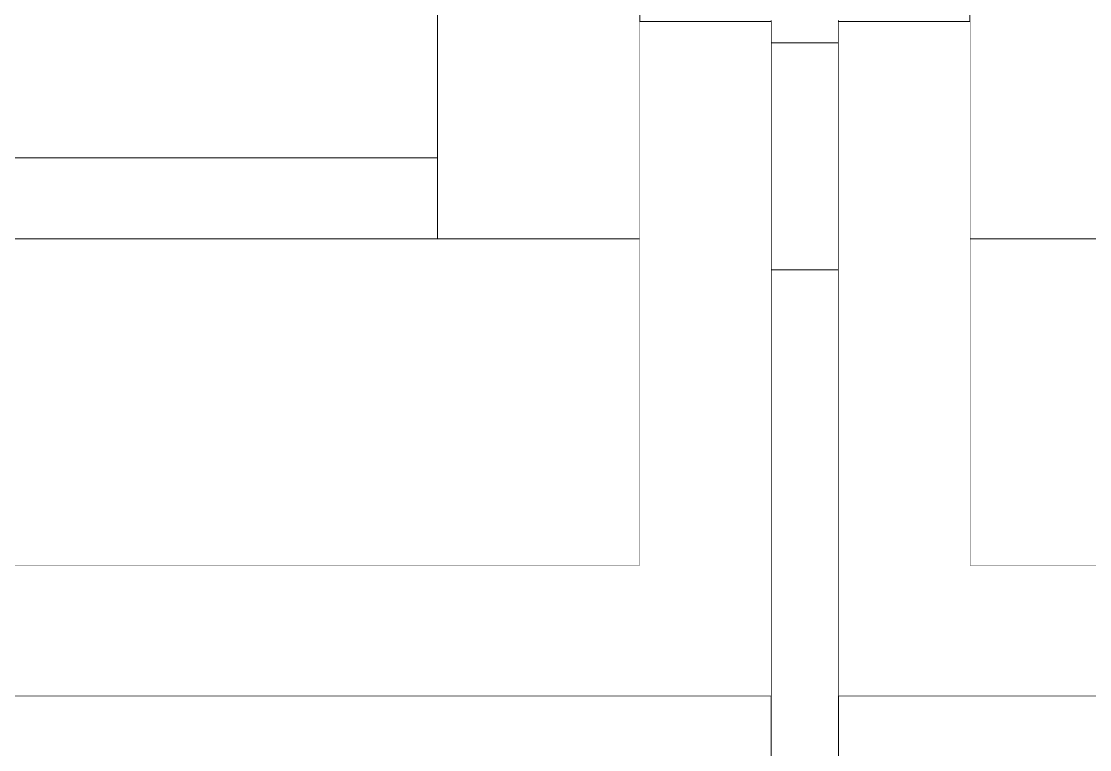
# Model space of a CAD drawing. Header units: millimetres. Extents: x -46169 to 237885, y -84465 to 18123.
# Drawn here: x 118723.5 to 118882, y -80723.1 to -80615.1 of the extents above; entities that cross this region are included whole.
import ezdxf

# ---------------------------------------------------------------- set-up
doc = ezdxf.new("R2010")
doc.units = ezdxf.units.MM
doc.header["$MEASUREMENT"] = 0
doc.linetypes.add('Wipeout_Contour', pattern=[1000, 0, -1000])
doc.layers.add('New_A-20-M_Floor_Slab', color=7, linetype='Continuous')
doc.layers.add('New_A-35-M_FFE_Fixed', color=7, linetype='Continuous')
for name, color, linetype, lineweight in [('New_A-20-M_Floor_Slab_Pen_No__87', 8, 'Continuous', 20), ('New_A-20-M_Floor_Slab_Pen_No__89', 8, 'Continuous', 20), ('New_A-35-M_FFE_Fixed_Pen_No__1', 7, 'Continuous', 13)]:
    doc.layers.add(name, color=color, linetype=linetype, lineweight=lineweight)

# ---------------------------------------------------------------- blocks, each defined once
blk = doc.blocks.new('Section Elem_4_2', base_point=(64459.15, -84332.61))
at = {"color": 254, "linetype": 'Wipeout_Contour', "lineweight": 0, "ltscale": 25429937.22512363}
blk.add_wipeout([(110238.31, -80783.86), (110303.02, -80783.86), (110303.02, -80952.86), (110238.31, -80952.86), (110238.31, -80953.11), (121390.86, -80953.11), (121390.86, -80952.86), (121326.16, -80952.86), (121326.16, -80783.86), (121390.86, -80783.86), (121390.86, -80715.11), (121319.73, -80715.11), (121319.73, -80952.36), (121284.73, -80952.36), (121284.73, -80942.36), (121309.73, -80942.36), (121309.73, -80715.11), (121044.73, -80715.11), (121044.73, -80952.36), (121009.73, -80952.36), (121009.73, -80942.36), (121034.73, -80942.36), (121034.73, -80715.11), (120494.73, -80715.11), (120494.73, -80942.36), (120520.23, -80942.36), (120520.23, -80952.36), (120459.23, -80952.36), (120459.23, -80942.36), (120484.73, -80942.36), (120484.73, -80715.11), (119944.73, -80715.11), (119944.73, -80942.36), (119969.73, -80942.36), (119969.73, -80952.36), (119909.73, -80952.36), (119909.73, -80942.36), (119934.73, -80942.36), (119934.73, -80715.11), (119394.73, -80715.11), (119394.73, -80942.36), (119420.23, -80942.36), (119420.23, -80952.36), (119359.23, -80952.36), (119359.23, -80942.36), (119384.73, -80942.36), (119384.73, -80715.11), (118844.73, -80715.11), (118844.73, -80942.36), (118869.73, -80942.36), (118869.73, -80952.36), (118809.73, -80952.36), (118809.73, -80942.36), (118834.73, -80942.36), (118834.73, -80715.11), (118294.73, -80715.11), (118294.73, -80942.36), (118320.23, -80942.36), (118320.23, -80952.36), (118259.23, -80952.36), (118259.23, -80942.36), (118284.73, -80942.36), (118284.73, -80715.11), (117744.73, -80715.11), (117744.73, -80942.36), (117769.73, -80942.36), (117769.73, -80952.36), (117709.73, -80952.36), (117709.73, -80942.36), (117734.73, -80942.36), (117734.73, -80715.11), (117194.73, -80715.11), (117194.73, -80942.36), (117220.23, -80942.36), (117220.23, -80952.36), (117159.73, -80952.36), (117159.73, -80942.36), (117184.73, -80942.36), (117184.73, -80715.11), (116644.73, -80715.11), (116644.73, -80942.36), (116670.23, -80942.36), (116670.23, -80952.36), (116609.23, -80952.36), (116609.23, -80942.36), (116634.73, -80942.36), (116634.73, -80715.11), (116094.73, -80715.11), (116094.73, -80942.36), (116119.73, -80942.36), (116119.73, -80952.36), (116059.73, -80952.36), (116059.73, -80942.36), (116084.73, -80942.36), (116084.73, -80715.11), (115544.73, -80715.11), (115544.73, -80942.36), (115570.23, -80942.36), (115570.23, -80952.36), (115509.23, -80952.36), (115509.23, -80942.36), (115534.73, -80942.36), (115534.73, -80715.11), (114994.73, -80715.11), (114994.73, -80942.36), (115019.73, -80942.36), (115019.73, -80952.36), (114959.73, -80952.36), (114959.73, -80942.36), (114984.73, -80942.36), (114984.73, -80715.11), (114444.73, -80715.11), (114444.73, -80942.36), (114470.23, -80942.36), (114470.23, -80952.36), (114409.23, -80952.36), (114409.23, -80942.36), (114434.73, -80942.36), (114434.73, -80715.11), (113894.73, -80715.11), (113894.73, -80942.36), (113919.73, -80942.36), (113919.73, -80952.36), (113859.73, -80952.36), (113859.73, -80942.36), (113884.73, -80942.36), (113884.73, -80715.11), (113344.73, -80715.11), (113344.73, -80942.36), (113370.23, -80942.36), (113370.23, -80952.36), (113309.73, -80952.36), (113309.73, -80942.36), (113334.73, -80942.36), (113334.73, -80715.11), (112794.73, -80715.11), (112794.73, -80942.36), (112820.23, -80942.36), (112820.23, -80952.36), (112759.73, -80952.36), (112759.73, -80942.36), (112784.73, -80942.36), (112784.73, -80715.11), (112244.73, -80715.11), (112244.73, -80942.36), (112270.23, -80942.36), (112270.23, -80952.36), (112209.73, -80952.36), (112209.73, -80942.36), (112234.73, -80942.36), (112234.73, -80715.11), (111694.73, -80715.11), (111694.73, -80942.36), (111720.23, -80942.36), (111720.23, -80952.36), (111659.73, -80952.36), (111659.73, -80942.36), (111684.73, -80942.36), (111684.73, -80715.11), (111144.73, -80715.11), (111144.73, -80942.36), (111170.23, -80942.36), (111170.23, -80952.36), (111109.23, -80952.36), (111109.23, -80942.36), (111134.73, -80942.36), (111134.73, -80715.11), (110594.73, -80715.11), (110594.73, -80942.36), (110619.73, -80942.36), (110619.73, -80952.36), (110584.73, -80952.36), (110584.73, -80715.11), (110319.73, -80715.11), (110319.73, -80942.36), (110344.73, -80942.36), (110344.73, -80952.36), (110309.73, -80952.36), (110309.73, -80715.11), (110238.31, -80715.11)], dxfattribs=at).dxf.layer = 'New_A-20-M_Floor_Slab'
at = {"layer": 'New_A-20-M_Floor_Slab_Pen_No__87', "linetype": 'Continuous'}
for p, q in [((118294.73, -80715.11), (118834.73, -80715.11)), ((118844.73, -80715.11), (119384.73, -80715.11))]:
    blk.add_line(p, q, dxfattribs=at)
blk = doc.blocks.new('Section Elem_26_2', base_point=(64459.15, -84332.61))
at = {"color": 254, "linetype": 'Wipeout_Contour', "lineweight": 0, "ltscale": 574415.271424}
blk.add_wipeout([(118834.73, -80616.64), (118834.73, -80618.27), (118844.73, -80618.27), (118844.73, -80616.64)], dxfattribs=at).dxf.layer = 'New_A-35-M_FFE_Fixed'
at = {"color": 254, "linetype": 'Wipeout_Contour', "lineweight": 0, "ltscale": 574423.425832}
blk.add_wipeout([(118834.73, -80622.37), (118844.73, -80622.37), (118844.73, -80619.81), (118834.73, -80619.81)], dxfattribs=at).dxf.layer = 'New_A-35-M_FFE_Fixed'
at = {"color": 254, "linetype": 'Wipeout_Contour', "lineweight": 0, "ltscale": 574473.498086}
blk.add_wipeout([(118844.73, -80646.23), (118844.73, -80640.54), (118834.73, -80640.54), (118834.73, -80646.23)], dxfattribs=at).dxf.layer = 'New_A-35-M_FFE_Fixed'
at = {"color": 254, "linetype": 'Wipeout_Contour', "lineweight": 0, "ltscale": 863143.566805}
blk.add_wipeout([(118864.23, -80647.33), (118864.23, -80695.83), (119365.23, -80695.83), (119365.23, -80647.33), (119335.23, -80647.33), (118894.23, -80647.33)], dxfattribs=at).dxf.layer = 'New_A-35-M_FFE_Fixed'
at = {"color": 254, "linetype": 'Wipeout_Contour', "lineweight": 0, "ltscale": 574754.372684}
blk.add_wipeout([(118834.73, -80651.97), (118834.73, -80884.65), (118844.73, -80884.65), (118844.73, -80651.97)], dxfattribs=at).dxf.layer = 'New_A-35-M_FFE_Fixed'
at = {"layer": 'New_A-35-M_FFE_Fixed_Pen_No__1', "linetype": 'Continuous'}
blk.add_line((119365.23, -80695.83), (118864.23, -80695.83), dxfattribs=at)
at = {"color": 254, "linetype": 'Wipeout_Contour', "lineweight": 0, "ltscale": 574451.529626}
blk.add_wipeout([(118864.23, -80503.33), (118864.23, -80647.33), (118894.23, -80647.33), (118894.23, -80503.33)], dxfattribs=at).dxf.layer = 'New_A-35-M_FFE_Fixed'
at = {"color": 254, "linetype": 'Wipeout_Contour', "lineweight": 0, "ltscale": 574411.555438}
blk.add_wipeout([(118844.73, -80616.64), (118844.73, -80614.96), (118834.73, -80614.96), (118834.73, -80616.64)], dxfattribs=at).dxf.layer = 'New_A-35-M_FFE_Fixed'
at = {"color": 254, "linetype": 'Wipeout_Contour', "lineweight": 0, "ltscale": 574418.830357}
blk.add_wipeout([(118834.73, -80619.81), (118844.73, -80619.81), (118844.73, -80618.27), (118834.73, -80618.27)], dxfattribs=at).dxf.layer = 'New_A-35-M_FFE_Fixed'
at = {"color": 254, "linetype": 'Wipeout_Contour', "lineweight": 0, "ltscale": 574461.02614}
blk.add_wipeout([(118844.73, -80640.54), (118844.73, -80635.12), (118834.73, -80635.12), (118834.73, -80640.54)], dxfattribs=at).dxf.layer = 'New_A-35-M_FFE_Fixed'
at = {"color": 254, "linetype": 'Wipeout_Contour', "lineweight": 0, "ltscale": 574486.33718}
blk.add_wipeout([(118844.73, -80651.97), (118844.73, -80646.23), (118834.73, -80646.23), (118834.73, -80651.97)], dxfattribs=at).dxf.layer = 'New_A-35-M_FFE_Fixed'
at = {"layer": 'New_A-35-M_FFE_Fixed_Pen_No__1', "linetype": 'Continuous'}
for p, q in [((118864.23, -80647.33), (118864.23, -80503.33)), ((118894.23, -80647.33), (118864.23, -80647.33)), ((118864.23, -80695.83), (118864.23, -80647.33))]:
    blk.add_line(p, q, dxfattribs=at)
at = {"color": 254, "linetype": 'Wipeout_Contour', "lineweight": 0, "ltscale": 574449.379552}
blk.add_wipeout([(118834.73, -80635.12), (118844.73, -80635.12), (118844.73, -80630.17), (118834.73, -80630.17)], dxfattribs=at).dxf.layer = 'New_A-35-M_FFE_Fixed'
at = {"color": 254, "linetype": 'Wipeout_Contour', "lineweight": 0, "ltscale": 574438.986153}
blk.add_wipeout([(118844.73, -80630.17), (118844.73, -80625.86), (118834.73, -80625.86), (118834.73, -80630.17)], dxfattribs=at).dxf.layer = 'New_A-35-M_FFE_Fixed'
at = {"color": 254, "linetype": 'Wipeout_Contour', "lineweight": 0, "ltscale": 574430.227692}
blk.add_wipeout([(118834.73, -80625.86), (118844.73, -80625.86), (118844.73, -80622.37), (118834.73, -80622.37)], dxfattribs=at).dxf.layer = 'New_A-35-M_FFE_Fixed'
blk = doc.blocks.new('Section Elem_27_2', base_point=(64459.15, -84332.61))
at = {"layer": 'New_A-35-M_FFE_Fixed_Pen_No__1', "linetype": 'Continuous'}
for p, q in [((118834.73, -80616.64), (118834.73, -80614.96)), ((118844.73, -80616.64), (118844.73, -80614.96)), ((118834.73, -80618.27), (118834.73, -80616.64)), ((118844.73, -80618.27), (118844.73, -80616.64)), ((118834.73, -80618.27), (118844.73, -80618.27)), ((118834.73, -80619.81), (118834.73, -80618.27)), ((118844.73, -80619.81), (118844.73, -80618.27)), ((118834.73, -80622.37), (118834.73, -80619.81)), ((118844.73, -80622.37), (118844.73, -80619.81)), ((118834.73, -80625.86), (118834.73, -80622.37)), ((118844.73, -80625.86), (118844.73, -80622.37)), ((118834.73, -80630.17), (118834.73, -80625.86)), ((118844.73, -80630.17), (118844.73, -80625.86)), ((118834.73, -80635.12), (118834.73, -80630.17)), ((118844.73, -80635.12), (118844.73, -80630.17)), ((118834.73, -80640.54), (118834.73, -80635.12)), ((118844.73, -80640.54), (118844.73, -80635.12)), ((118834.73, -80646.23), (118834.73, -80640.54)), ((118844.73, -80646.23), (118844.73, -80640.54)), ((118834.73, -80651.97), (118834.73, -80646.23)), ((118844.73, -80651.97), (118844.73, -80646.23)), ((118834.73, -80884.65), (118834.73, -80651.97)), ((118834.73, -80651.97), (118844.73, -80651.97)), ((118844.73, -80884.65), (118844.73, -80651.97))]:
    blk.add_line(p, q, dxfattribs=at)
at = {"color": 254, "linetype": 'Wipeout_Contour', "lineweight": 0, "ltscale": 860413.137416}
blk.add_wipeout([(118815.23, -80647.33), (118785.23, -80647.33), (118344.23, -80647.33), (118314.23, -80647.33), (118314.23, -80695.83), (118815.23, -80695.83)], dxfattribs=at).dxf.layer = 'New_A-35-M_FFE_Fixed'
at = {"layer": 'New_A-35-M_FFE_Fixed_Pen_No__1', "linetype": 'Continuous'}
blk.add_line((118314.23, -80695.83), (118815.23, -80695.83), dxfattribs=at)
at = {"color": 254, "linetype": 'Wipeout_Contour', "lineweight": 0, "ltscale": 573559.217436}
blk.add_wipeout([(118785.23, -80647.33), (118785.23, -80635.33), (118344.23, -80635.33), (118344.23, -80647.33)], dxfattribs=at).dxf.layer = 'New_A-35-M_FFE_Fixed'
at = {"color": 254, "linetype": 'Wipeout_Contour', "lineweight": 0, "ltscale": 573397.339244}
blk.add_wipeout([(118785.23, -80635.33), (118785.23, -80503.33), (118344.23, -80503.33), (118344.23, -80635.33)], dxfattribs=at).dxf.layer = 'New_A-35-M_FFE_Fixed'
at = {"color": 254, "linetype": 'Wipeout_Contour', "lineweight": 0, "ltscale": 574189.979688}
blk.add_wipeout([(118815.23, -80503.33), (118785.23, -80503.33), (118785.23, -80647.33), (118815.23, -80647.33)], dxfattribs=at).dxf.layer = 'New_A-35-M_FFE_Fixed'
at = {"layer": 'New_A-35-M_FFE_Fixed_Pen_No__1', "linetype": 'Continuous'}
for p, q in [((118785.23, -80647.33), (118785.23, -80503.33)), ((118815.23, -80647.33), (118815.23, -80503.33)), ((118344.23, -80635.33), (118785.23, -80635.33)), ((118344.23, -80647.33), (118785.23, -80647.33)), ((118785.23, -80647.33), (118815.23, -80647.33)), ((118815.23, -80695.83), (118815.23, -80647.33))]:
    blk.add_line(p, q, dxfattribs=at)
blk = doc.blocks.new('Section Elem_59_2', base_point=(64459.15, -84332.61))
at = {"color": 254, "linetype": 'Wipeout_Contour', "lineweight": 0, "ltscale": 1147203.715410095}
blk.add_wipeout([(118294.73, -80715.11), (118834.73, -80715.11), (118834.73, -80615.11), (118815.23, -80615.11), (118815.23, -80695.83), (118314.23, -80695.83), (118314.23, -80615.11), (118294.73, -80615.11)], dxfattribs=at).dxf.layer = 'New_A-20-M_Floor_Slab'
at = {"color": 254, "linetype": 'Wipeout_Contour', "lineweight": 0, "ltscale": 1150844.330637862}
blk.add_wipeout([(118844.73, -80615.11), (118844.73, -80715.11), (119384.73, -80715.11), (119384.73, -80615.11), (119365.23, -80615.11), (119365.23, -80695.83), (118864.23, -80695.83), (118864.23, -80615.11)], dxfattribs=at).dxf.layer = 'New_A-20-M_Floor_Slab'
at = {"layer": 'New_A-20-M_Floor_Slab_Pen_No__89', "linetype": 'Continuous'}
for p, q in [((118834.73, -80615.11), (118815.23, -80615.11)), ((118864.23, -80615.11), (118844.73, -80615.11))]:
    blk.add_line(p, q, dxfattribs=at)

msp = doc.modelspace()

# ---------------------------------------------------------------- block references
at = {"layer": 'New_A-20-M_Floor_Slab'}
msp.add_blockref('Section Elem_4_2', (64459.15, -84332.61), dxfattribs=at)

# ---------------------------------------------------------------- next in the draw order: block references
at = {"layer": 'New_A-35-M_FFE_Fixed'}
msp.add_blockref('Section Elem_26_2', (64459.15, -84332.61), dxfattribs=at)

# ---------------------------------------------------------------- next in the draw order: block references
msp.add_blockref('Section Elem_27_2', (64459.15, -84332.61), dxfattribs=at)

# ---------------------------------------------------------------- next in the draw order: block references
at = {"layer": 'New_A-20-M_Floor_Slab'}
msp.add_blockref('Section Elem_59_2', (64459.15, -84332.61), dxfattribs=at)

doc.saveas('drawing.dxf')
